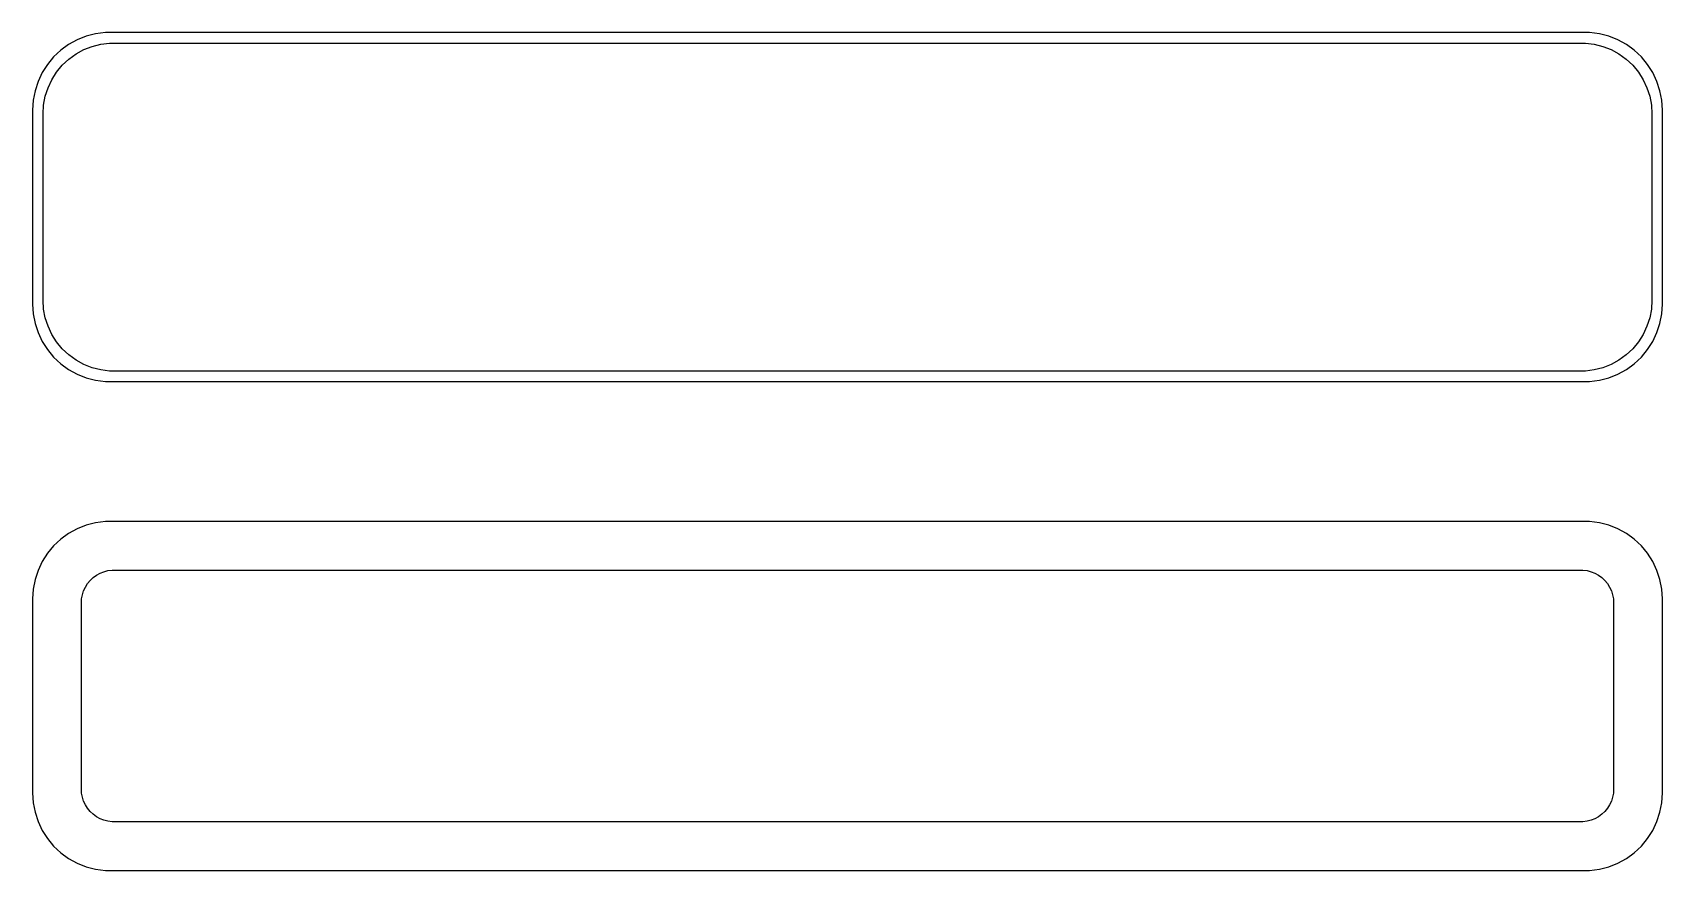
# Model space of a CAD drawing. Header units: metres. Extents: x -52 to 52, y 52 to 106.
import ezdxf

# ---------------------------------------------------------------- set-up
doc = ezdxf.new("R2010")
doc.units = ezdxf.units.M

msp = doc.modelspace()

# ---------------------------------------------------------------- linework, layer by layer
for p, q in [((-49.6289, 105.274), (-50.1791, 104.972)), ((-49.0451, 105.505), (-49.6289, 105.274)), ((-48.4369, 105.661), (-49.0451, 105.505)), ((-47.8139, 105.74), (-48.4369, 105.661)), ((-48.1079, 104.997), (-47.5375, 105.069)), ((47.8139, 105.74), (-47.8139, 105.74)), ((-47.5375, 105.069), (47.5375, 105.069)), ((47.5375, 105.069), (48.1079, 104.997)), ((48.4369, 105.661), (47.8139, 105.74)), ((49.0451, 105.505), (48.4369, 105.661)), ((49.6289, 105.274), (49.0451, 105.505)), ((50.1791, 104.972), (49.6289, 105.274)), ((-51.1448, 104.173), (-51.5451, 103.689)), ((-50.6871, 104.603), (-51.1448, 104.173)), ((-50.1791, 104.972), (-50.6871, 104.603)), ((-50.5875, 103.634), (-50.1684, 104.028)), ((-50.1684, 104.028), (-49.7032, 104.366)), ((-49.7032, 104.366), (-49.1994, 104.643)), ((-49.1994, 104.643), (-48.6648, 104.854)), ((-48.6648, 104.854), (-48.1079, 104.997)), ((48.1079, 104.997), (48.6648, 104.854)), ((48.6648, 104.854), (49.1994, 104.643)), ((49.1994, 104.643), (49.7032, 104.366)), ((49.7032, 104.366), (50.1684, 104.028)), ((50.1684, 104.028), (50.5875, 103.634)), ((50.6871, 104.603), (50.1791, 104.972)), ((51.1448, 104.173), (50.6871, 104.603)), ((51.5451, 103.689), (51.1448, 104.173)), ((-51.8815, 103.159), (-52.1489, 102.591)), ((-51.5451, 103.689), (-51.8815, 103.159)), ((-51.2621, 102.706), (-50.954, 103.191)), ((-50.954, 103.191), (-50.5875, 103.634)), ((50.5875, 103.634), (50.954, 103.191)), ((50.954, 103.191), (51.2621, 102.706)), ((51.8815, 103.159), (51.5451, 103.689)), ((52.1489, 102.591), (51.8815, 103.159)), ((-52.3429, 101.993), (-52.4606, 101.377)), ((-52.1489, 102.591), (-52.3429, 101.993)), ((-51.6846, 101.639), (-51.5069, 102.185)), ((-51.5069, 102.185), (-51.2621, 102.706)), ((51.2621, 102.706), (51.5069, 102.185)), ((51.5069, 102.185), (51.6846, 101.639)), ((52.3429, 101.993), (52.1489, 102.591)), ((52.4606, 101.377), (52.3429, 101.993)), ((-52.4606, 101.377), (-52.5, 100.75)), ((-51.8284, 100.5), (-51.7923, 101.074)), ((-51.7923, 101.074), (-51.6846, 101.639)), ((51.6846, 101.639), (51.7923, 101.074)), ((51.7923, 101.074), (51.8284, 100.5)), ((52.5, 100.75), (52.4606, 101.377)), ((-52.5, 100.75), (-52.5, 88.25)), ((-51.8284, 88.5), (-51.8284, 100.5)), ((51.8284, 100.5), (51.8284, 88.5)), ((52.5, 88.25), (52.5, 100.75)), ((-52.5, 88.25), (-52.4606, 87.6233)), ((-51.7923, 87.9262), (-51.8284, 88.5)), ((51.8284, 88.5), (51.7923, 87.9262)), ((52.4606, 87.6233), (52.5, 88.25)), ((-52.4606, 87.6233), (-52.3429, 87.0066)), ((-51.6846, 87.3614), (-51.7923, 87.9262)), ((-51.5069, 86.8146), (-51.6846, 87.3614)), ((51.6846, 87.3614), (51.5069, 86.8146)), ((51.7923, 87.9262), (51.6846, 87.3614)), ((52.3429, 87.0066), (52.4606, 87.6233)), ((-52.3429, 87.0066), (-52.1489, 86.4094)), ((-52.1489, 86.4094), (-51.8815, 85.8412)), ((-51.2621, 86.2943), (-51.5069, 86.8146)), ((-50.954, 85.8089), (-51.2621, 86.2943)), ((51.2621, 86.2943), (50.954, 85.8089)), ((51.5069, 86.8146), (51.2621, 86.2943)), ((51.8815, 85.8412), (52.1489, 86.4094)), ((52.1489, 86.4094), (52.3429, 87.0066)), ((-51.8815, 85.8412), (-51.5451, 85.3111)), ((-51.5451, 85.3111), (-51.1448, 84.8273)), ((-50.5875, 85.3658), (-50.954, 85.8089)), ((-50.1684, 84.9723), (-50.5875, 85.3658)), ((50.5875, 85.3658), (50.1684, 84.9723)), ((50.954, 85.8089), (50.5875, 85.3658)), ((51.1448, 84.8273), (51.5451, 85.3111)), ((51.5451, 85.3111), (51.8815, 85.8412)), ((-51.1448, 84.8273), (-50.6871, 84.3974)), ((-50.6871, 84.3974), (-50.1791, 84.0284)), ((-50.1791, 84.0284), (-49.6289, 83.7259)), ((-49.7032, 84.6343), (-50.1684, 84.9723)), ((-49.1994, 84.3573), (-49.7032, 84.6343)), ((-48.6648, 84.1456), (-49.1994, 84.3573)), ((-48.1079, 84.0027), (-48.6648, 84.1456)), ((-47.5375, 83.9306), (-48.1079, 84.0027)), ((48.1079, 84.0027), (47.5375, 83.9306)), ((48.6648, 84.1456), (48.1079, 84.0027)), ((49.1994, 84.3573), (48.6648, 84.1456)), ((49.7032, 84.6343), (49.1994, 84.3573)), ((49.6289, 83.7259), (50.1791, 84.0284)), ((50.1684, 84.9723), (49.7032, 84.6343)), ((50.1791, 84.0284), (50.6871, 84.3974)), ((50.6871, 84.3974), (51.1448, 84.8273)), ((-49.6289, 83.7259), (-49.0451, 83.4947)), ((-49.0451, 83.4947), (-48.4369, 83.3386)), ((-48.4369, 83.3386), (-47.8139, 83.2599)), ((-47.8139, 83.2599), (47.8139, 83.2599)), ((47.5375, 83.9306), (-47.5375, 83.9306)), ((47.8139, 83.2599), (48.4369, 83.3386)), ((48.4369, 83.3386), (49.0451, 83.4947)), ((49.0451, 83.4947), (49.6289, 83.7259)), ((-49.6289, 73.7741), (-50.1791, 73.4716)), ((-49.0451, 74.0053), (-49.6289, 73.7741)), ((-48.4369, 74.1614), (-49.0451, 74.0053)), ((-47.8139, 74.2401), (-48.4369, 74.1614)), ((47.8139, 74.2401), (-47.8139, 74.2401)), ((48.4369, 74.1614), (47.8139, 74.2401)), ((49.0451, 74.0053), (48.4369, 74.1614)), ((49.6289, 73.7741), (49.0451, 74.0053)), ((50.1791, 73.4716), (49.6289, 73.7741)), ((-51.1448, 72.6727), (-51.5451, 72.1889)), ((-50.6871, 73.1026), (-51.1448, 72.6727)), ((-50.1791, 73.4716), (-50.6871, 73.1026)), ((50.6871, 73.1026), (50.1791, 73.4716)), ((51.1448, 72.6727), (50.6871, 73.1026)), ((51.5451, 72.1889), (51.1448, 72.6727)), ((-51.8815, 71.6588), (-52.1489, 71.0906)), ((-51.5451, 72.1889), (-51.8815, 71.6588)), ((51.8815, 71.6588), (51.5451, 72.1889)), ((52.1489, 71.0906), (51.8815, 71.6588)), ((-52.3429, 70.4934), (-52.4606, 69.8767)), ((-52.1489, 71.0906), (-52.3429, 70.4934)), ((-48.9567, 70.24), (-48.7879, 70.4441)), ((-48.7879, 70.4441), (-48.5947, 70.6255)), ((-48.5947, 70.6255), (-48.3804, 70.7812)), ((-48.3804, 70.7812), (-48.1482, 70.9088)), ((-48.1482, 70.9088), (-47.9019, 71.0064)), ((-47.9019, 71.0064), (-47.6453, 71.0723)), ((-47.6453, 71.0723), (-47.3825, 71.1055)), ((-47.3825, 71.1055), (47.3825, 71.1055)), ((47.3825, 71.1055), (47.6453, 71.0723)), ((47.6453, 71.0723), (47.9019, 71.0064)), ((47.9019, 71.0064), (48.1482, 70.9088)), ((48.1482, 70.9088), (48.3804, 70.7812)), ((48.3804, 70.7812), (48.5947, 70.6255)), ((48.5947, 70.6255), (48.7879, 70.4441)), ((48.7879, 70.4441), (48.9567, 70.24)), ((52.3429, 70.4934), (52.1489, 71.0906)), ((52.4606, 69.8767), (52.3429, 70.4934)), ((-52.4606, 69.8767), (-52.5, 69.25)), ((-49.343, 69.2644), (-49.2934, 69.5246)), ((-49.2934, 69.5246), (-49.2115, 69.7766)), ((-49.2115, 69.7766), (-49.0987, 70.0163)), ((-49.0987, 70.0163), (-48.9567, 70.24)), ((48.9567, 70.24), (49.0987, 70.0163)), ((49.0987, 70.0163), (49.2115, 69.7766)), ((49.2115, 69.7766), (49.2934, 69.5246)), ((49.2934, 69.5246), (49.343, 69.2644)), ((52.5, 69.25), (52.4606, 69.8767)), ((-52.5, 69.25), (-52.5, 56.75)), ((-49.3596, 69), (-49.343, 69.2644)), ((-49.3596, 57), (-49.3596, 69)), ((49.343, 69.2644), (49.3596, 69)), ((49.3596, 69), (49.3596, 57)), ((52.5, 56.75), (52.5, 69.25)), ((-52.5, 56.75), (-52.4606, 56.1233)), ((-49.343, 56.7356), (-49.3596, 57)), ((-49.2934, 56.4754), (-49.343, 56.7356)), ((49.343, 56.7356), (49.2934, 56.4754)), ((49.3596, 57), (49.343, 56.7356)), ((52.4606, 56.1233), (52.5, 56.75)), ((-52.4606, 56.1233), (-52.3429, 55.5066)), ((-49.2115, 56.2234), (-49.2934, 56.4754)), ((-49.0987, 55.9837), (-49.2115, 56.2234)), ((-48.9567, 55.76), (-49.0987, 55.9837)), ((-48.7879, 55.5559), (-48.9567, 55.76)), ((48.9567, 55.76), (48.7879, 55.5559)), ((49.0987, 55.9837), (48.9567, 55.76)), ((49.2115, 56.2234), (49.0987, 55.9837)), ((49.2934, 56.4754), (49.2115, 56.2234)), ((52.3429, 55.5066), (52.4606, 56.1233)), ((-52.3429, 55.5066), (-52.1489, 54.9094)), ((-52.1489, 54.9094), (-51.8815, 54.3412)), ((-48.5947, 55.3745), (-48.7879, 55.5559)), ((-48.3804, 55.2188), (-48.5947, 55.3745)), ((-48.1482, 55.0912), (-48.3804, 55.2188)), ((-47.9019, 54.9936), (-48.1482, 55.0912)), ((-47.6453, 54.9277), (-47.9019, 54.9936)), ((-47.3825, 54.8945), (-47.6453, 54.9277)), ((47.3825, 54.8945), (-47.3825, 54.8945)), ((47.6453, 54.9277), (47.3825, 54.8945)), ((47.9019, 54.9936), (47.6453, 54.9277)), ((48.1482, 55.0912), (47.9019, 54.9936)), ((48.3804, 55.2188), (48.1482, 55.0912)), ((48.5947, 55.3745), (48.3804, 55.2188)), ((48.7879, 55.5559), (48.5947, 55.3745)), ((51.8815, 54.3412), (52.1489, 54.9094)), ((52.1489, 54.9094), (52.3429, 55.5066)), ((-51.8815, 54.3412), (-51.5451, 53.8111)), ((-51.5451, 53.8111), (-51.1448, 53.3273)), ((51.1448, 53.3273), (51.5451, 53.8111)), ((51.5451, 53.8111), (51.8815, 54.3412)), ((-51.1448, 53.3273), (-50.6871, 52.8974)), ((-50.6871, 52.8974), (-50.1791, 52.5284)), ((-50.1791, 52.5284), (-49.6289, 52.2259)), ((49.6289, 52.2259), (50.1791, 52.5284)), ((50.1791, 52.5284), (50.6871, 52.8974)), ((50.6871, 52.8974), (51.1448, 53.3273)), ((-49.6289, 52.2259), (-49.0451, 51.9947)), ((-49.0451, 51.9947), (-48.4369, 51.8386)), ((-48.4369, 51.8386), (-47.8139, 51.7599)), ((-47.8139, 51.7599), (47.8139, 51.7599)), ((47.8139, 51.7599), (48.4369, 51.8386)), ((48.4369, 51.8386), (49.0451, 51.9947)), ((49.0451, 51.9947), (49.6289, 52.2259))]:
    msp.add_line(p, q)

doc.saveas('drawing.dxf')
